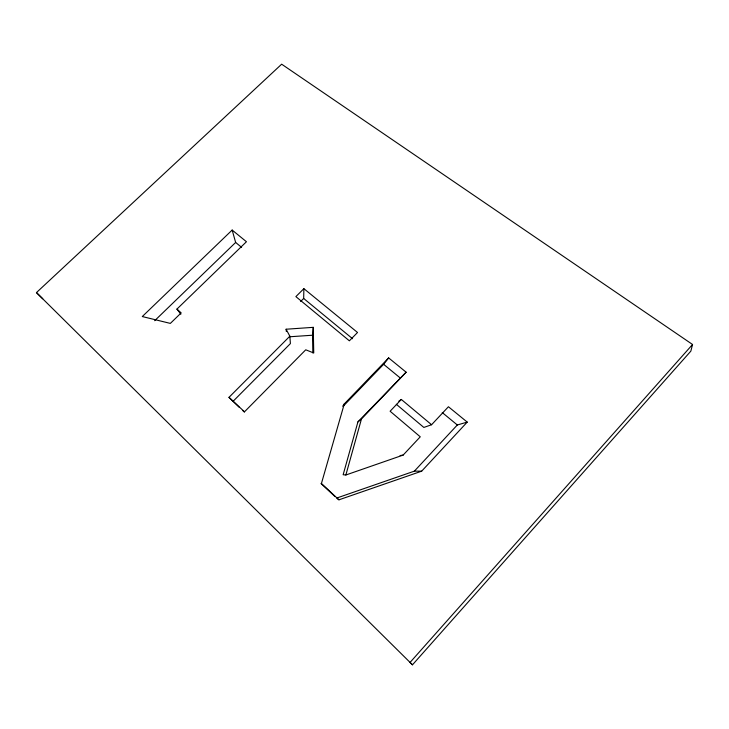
<?xml version="1.0" encoding="UTF-8"?>
<svg xmlns="http://www.w3.org/2000/svg" width="729" height="729" viewBox="0 0 729 729"><rect width="100%" height="100%" fill="white"/><g stroke="black" fill="none" stroke-linecap="round" stroke-linejoin="round"><path stroke-width="1.09" d="M300.649 301.478L303.674 298.462L303.875 288.657L357.529 332.488L349.373 340.817L295.883 296.612L303.875 288.657M312.85 352.9L312.522 335.222L313.251 327.339L286.105 329.226L286.324 331.44M692.55 344.48L690.855 351.123L412.486 664.812L410.035 662.461L692.55 344.48L281.658 64.188L36.45 292.593L412.486 664.812M342.748 406.235L344.27 403.939L388.648 357.912L406.135 372.2L357.93 421.891L343.149 474.743L345.865 474.998L403.146 455.087L420.259 436.817L390.115 411.229L401.315 399.446L431.577 424.734L448.426 406.746L467.225 422.1L421.672 471.171L338.949 499.821L337.399 498.663M345.865 474.998L361.484 418.893L406.135 372.2M344.27 403.939L321.425 483.491L338.949 499.821M343.313 406.117L383.627 364.3L388.648 357.912M336.625 498.08L414.382 471.144L457.32 424.98L467.225 422.1M239.477 407.52L228.988 397.351L289.85 336.206L286.105 329.226M232.952 401.433L290.406 343.587L289.85 336.206M176.947 309.078L246.448 241.736L232.159 230.063L142.283 316.55L170.349 323.403L181.175 312.896L176.947 309.078L180.856 314.199M154.676 320.705L235.649 242.456L232.159 230.063M357.93 421.891L361.484 418.893M398.809 401.205L401.315 399.446M431.577 424.734L423.841 427.44L396.321 404.285M400.093 455.543L403.146 455.087M290.215 336.734L312.522 335.222M414.382 471.144L421.672 471.171M235.649 242.456L241.591 247.35M303.674 298.462L352.581 338.73M383.627 364.3L400.066 377.832M442.248 412.559L457.32 424.98M228.988 397.351L244.497 411.803L305.743 349.802L313.743 352.991L313.251 327.339M242.73 410.555L244.361 412.076M320.979 483.5L334.976 496.549M36.45 292.593L42.765 298.781"/></g></svg>
